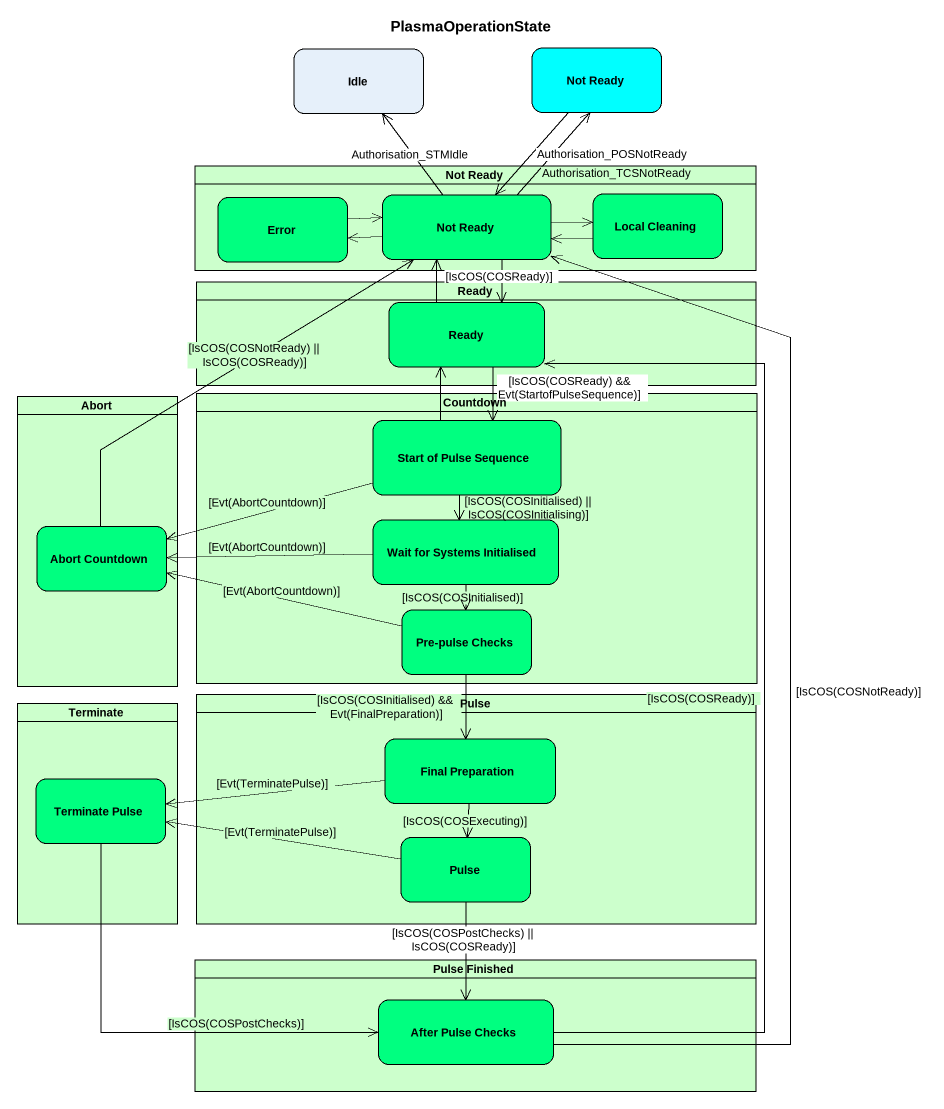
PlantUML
@startuml
title PlasmaOperationState
hide empty description
state Idle
state "Not Ready" as Not_Ready #00FFFF
state "Not Ready" as Not_Ready_2 <<partition>> #CCFFCC {
  state Error #00FF80
  state "Not Ready" as Not_Ready_3 #00FF80
  state "Local Cleaning" as Local_Cleaning #00FF80
}
state Ready <<partition>> #CCFFCC {
  state "Ready" as Ready_2 #00FF80
}
state Abort <<partition>> #CCFFCC {
  state "Abort Countdown" as Abort_Countdown #00FF80
}
state Countdown <<partition>> #CCFFCC {
  state "Start of Pulse Sequence" as Start_of_Pulse_Sequence #00FF80
  state "Wait for Systems Initialised" as Wait_for_Systems_Initialised #00FF80
  state "Pre-pulse Checks" as Pre_pulse_Checks #00FF80
}
state Terminate <<partition>> #CCFFCC {
  state "Terminate Pulse" as Terminate_Pulse #00FF80
}
state Pulse <<partition>> #CCFFCC {
  state "Final Preparation" as Final_Preparation #00FF80
  state "Pulse" as Pulse_2 #00FF80
}
state "Pulse Finished" as Pulse_Finished <<partition>> #CCFFCC {
  state "After Pulse Checks" as After_Pulse_Checks #00FF80
}
Not_Ready --> Not_Ready_3 : Authorisation_POSNotReady
Error -right-> Not_Ready_3
Not_Ready_3 -up-> Idle : Authorisation_STMIdle
Not_Ready_3 -up-> Not_Ready : Authorisation_TCSNotReady
Not_Ready_3 -left-> Error
Not_Ready_3 -right-> Local_Cleaning
Not_Ready_3 --> Ready_2 : [IsCOS(COSReady)]
Local_Cleaning -left-> Not_Ready_3
Ready_2 -up-> Not_Ready_3
Ready_2 --> Start_of_Pulse_Sequence : [IsCOS(COSReady) && Evt(StartofPulseSequence)]
Start_of_Pulse_Sequence -up-> Ready_2
Start_of_Pulse_Sequence -left-> Abort_Countdown : [Evt(AbortCountdown)]
Start_of_Pulse_Sequence --> Wait_for_Systems_Initialised : [IsCOS(COSInitialised) || IsCOS(COSInitialising)]
Abort_Countdown -up-> Not_Ready_3 : [IsCOS(COSNotReady) || IsCOS(COSReady)]
Wait_for_Systems_Initialised -left-> Abort_Countdown : [Evt(AbortCountdown)]
Wait_for_Systems_Initialised --> Pre_pulse_Checks : [IsCOS(COSInitialised)]
Pre_pulse_Checks -left-> Abort_Countdown : [Evt(AbortCountdown)]
Pre_pulse_Checks --> Final_Preparation : [IsCOS(COSInitialised) && Evt(FinalPreparation)]
Final_Preparation -left-> Terminate_Pulse : [Evt(TerminatePulse)]
Final_Preparation --> Pulse_2 : [IsCOS(COSExecuting)]
Terminate_Pulse --> After_Pulse_Checks : [IsCOS(COSPostChecks)]
Pulse_2 -left-> Terminate_Pulse : [Evt(TerminatePulse)]
Pulse_2 --> After_Pulse_Checks : [IsCOS(COSPostChecks) || IsCOS(COSReady)]
After_Pulse_Checks -up-> Not_Ready_3 : [IsCOS(COSNotReady)]
After_Pulse_Checks -up-> Ready_2 : [IsCOS(COSReady)]
@enduml
